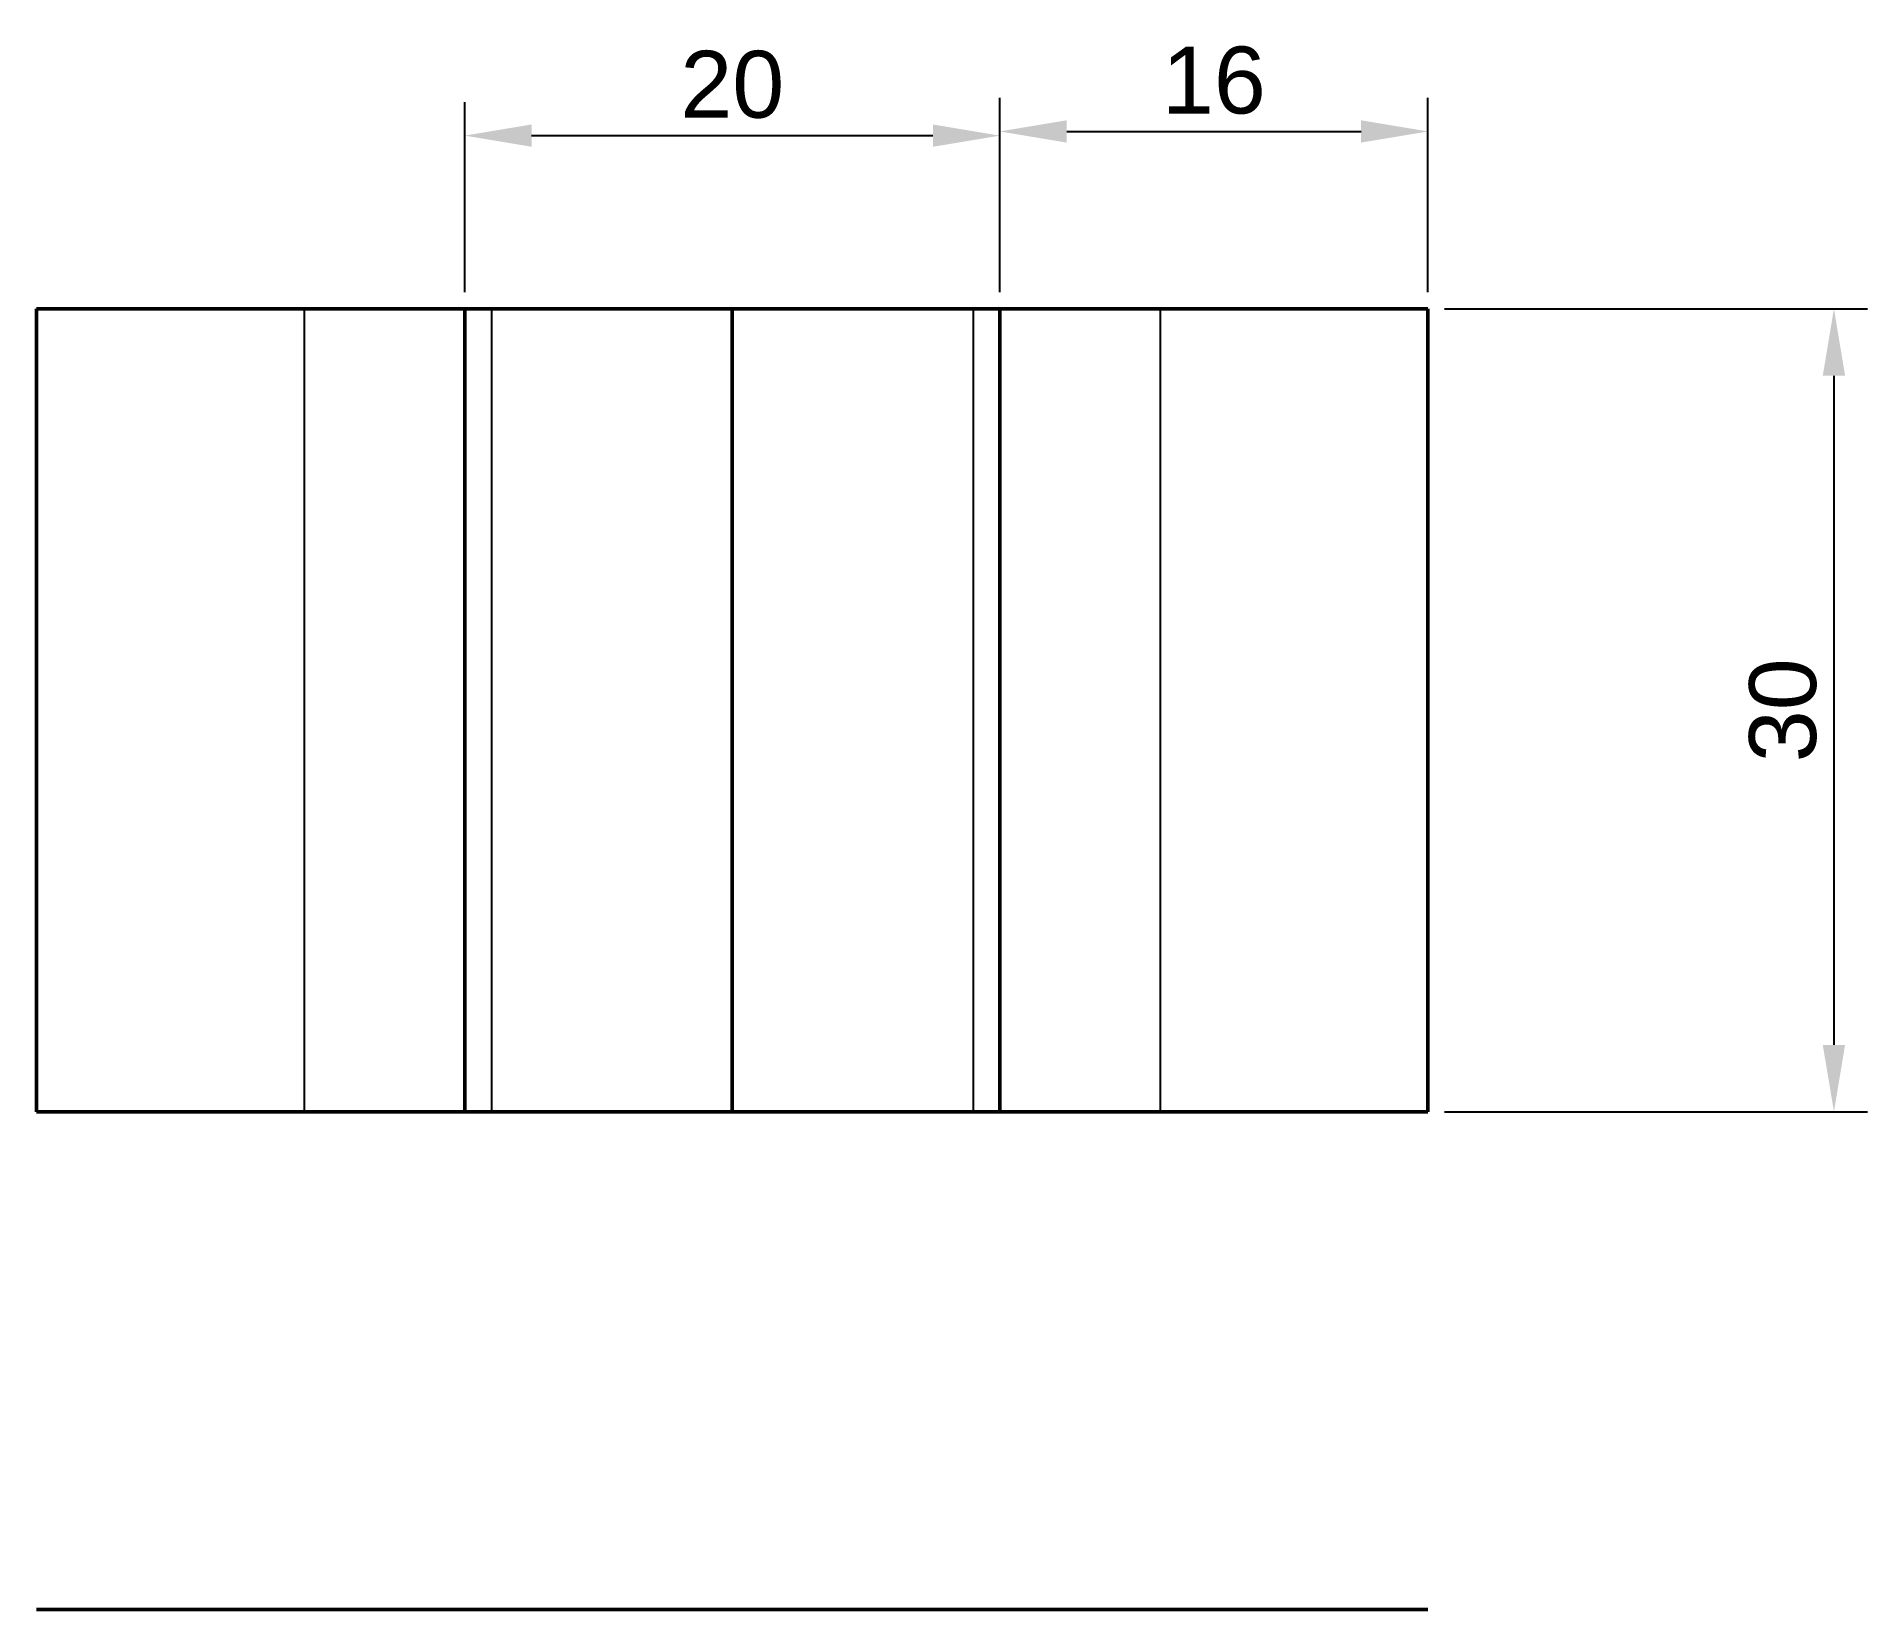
# Model space of a CAD drawing. Header units: millimetres. Extents: x 176.2 to 244.6, y 0 to 58.8.
import ezdxf

# ---------------------------------------------------------------- set-up
doc = ezdxf.new("R2010")
doc.units = ezdxf.units.MM
for name, color, linetype, lineweight in [('front-VIS', 7, 'Continuous', 50), ('left-VIS', 7, 'Continuous', 50), ('top-VIS', 7, 'Continuous', 50)]:
    doc.layers.add(name, color=color, linetype=linetype, lineweight=lineweight)
for name, color, linetype in [('left-HAT', 7, 'Continuous'), ('top-DIM', 1, 'Continuous'), ('top-HID', 5, 'Continuous')]:
    doc.layers.add(name, color=color, linetype=linetype)
doc.styles.get("Standard").update_dxf_attribs({"font": 'arial.ttf'})
doc.dimstyles.new('ISO-25', dxfattribs={"dimtxt": 2.5, "dimasz": 2.5, "dimexe": 1.25, "dimexo": 0.625, "dimtad": 1, "dimtxsty": 'Standard', "dimcen": 2.5, "dimadec": 0, "dimazin": 0, "dimtfac": 1, "dimtmove": 0, "dimatfit": 3, "dimfxl": 1, "dimarcsym": 0})

# ---------------------------------------------------------------- blocks, each defined once
blk = doc.blocks.new('*D6')
at = {"layer": 'Defpoints', "color": 0, "transparency": 16777216}
for p in [(228.165, 48.59), (228.165, 18.59), (243.34, 18.59)]:
    blk.add_point(p, dxfattribs=at)
at = {"layer": 'top-DIM', "color": 0, "lineweight": -2, "transparency": 16777216}
for p, q in [((228.79, 48.59), (244.59, 48.59)), ((243.34, 46.09), (243.34, 21.09)), ((228.79, 18.59), (244.59, 18.59))]:
    blk.add_line(p, q, dxfattribs=at)
at = {"layer": 'top-DIM', "color": 0, "transparency": 16777216}
for points in [[(242.923, 46.09), (243.757, 46.09), (243.34, 48.59)], [(242.923, 21.09), (243.757, 21.09), (243.34, 18.59)]]:
    blk.add_solid(points, dxfattribs=at)
at = {"layer": 'top-DIM', "color": 0, "transparency": 16777216, "insert": (241.438, 33.59), "char_height": 2.5, "attachment_point": 5, "rotation": 90}
blk.add_mtext('30', dxfattribs=at)
blk = doc.blocks.new('*D7')
at = {"layer": 'Defpoints', "color": 0, "transparency": 16777216}
for p in [(228.165, 55.214), (212.165, 48.59), (228.165, 48.59)]:
    blk.add_point(p, dxfattribs=at)
at = {"layer": 'top-DIM', "color": 0, "lineweight": -2, "transparency": 16777216}
for p, q in [((212.165, 49.215), (212.165, 56.464)), ((228.165, 49.215), (228.165, 56.464)), ((214.665, 55.214), (225.665, 55.214))]:
    blk.add_line(p, q, dxfattribs=at)
at = {"layer": 'top-DIM', "color": 0, "transparency": 16777216}
for points in [[(214.665, 55.631), (214.665, 54.797), (212.165, 55.214)], [(225.665, 55.631), (225.665, 54.797), (228.165, 55.214)]]:
    blk.add_solid(points, dxfattribs=at)
at = {"layer": 'top-DIM', "color": 0, "transparency": 16777216, "insert": (220.165, 57.116), "char_height": 2.5, "attachment_point": 5}
blk.add_mtext('16', dxfattribs=at)
blk = doc.blocks.new('*D8')
at = {"layer": 'Defpoints', "color": 0, "transparency": 16777216}
for p in [(212.165, 55.058), (192.165, 48.59), (212.165, 48.59)]:
    blk.add_point(p, dxfattribs=at)
at = {"layer": 'top-DIM', "color": 0, "lineweight": -2, "transparency": 16777216}
for p, q in [((192.165, 49.215), (192.165, 56.308)), ((212.165, 49.215), (212.165, 56.308)), ((194.665, 55.058), (209.665, 55.058))]:
    blk.add_line(p, q, dxfattribs=at)
at = {"layer": 'top-DIM', "color": 0, "transparency": 16777216}
for points in [[(194.665, 55.474), (194.665, 54.641), (192.165, 55.058)], [(209.665, 55.474), (209.665, 54.641), (212.165, 55.058)]]:
    blk.add_solid(points, dxfattribs=at)
at = {"layer": 'top-DIM', "color": 0, "transparency": 16777216, "insert": (202.165, 56.959), "char_height": 2.5, "attachment_point": 5}
blk.add_mtext('20', dxfattribs=at)

msp = doc.modelspace()

# ---------------------------------------------------------------- hatches: boundary and pattern name
at = {"layer": 'left-HAT', "extrusion": (1, 0, 0)}
h = msp.add_hatch(dxfattribs=at)
h.set_pattern_fill('ANSI31', color=256, style=0)
h.paths.add_polyline_path([(48.59, 36), (48.59, 58), (18.59, 58), (18.59, 36)])

# ---------------------------------------------------------------- linework, layer by layer
at = {"layer": 'front-VIS'}
for p, q in [((176.165, 0), (186.165, 0)), ((186.165, 0), (193.165, 0, 36)), ((211.165, 0, 36), (218.165, 0)), ((218.165, 0), (228.165, 0)), ((228.165, 0), (228.165, 0, 76)), ((192.165, 0, 76), (176.165, 0, 76)), ((176.165, 0, 76), (176.165, 0)), ((212.165, 0, 58), (192.165, 0, 58)), ((192.165, 0, 58), (192.165, 0, 76)), ((193.165, 0, 36), (211.165, 0, 36)), ((212.165, 0, 76), (212.165, 0, 58)), ((228.165, 0, 76), (212.165, 0, 76))]:
    msp.add_line(p, q, dxfattribs=at)
at = {"layer": 'left-VIS'}
for p, q in [((202.165, 18.59, 76), (202.165, 48.59, 76)), ((202.165, 48.59), (202.165, 18.59)), ((202.165, 18.59, 36), (202.165, 48.59, 36)), ((202.165, 48.59, 36), (202.165, 48.59)), ((202.165, 48.59, 36), (202.165, 48.59, 58)), ((202.165, 48.59, 76), (202.165, 48.59, 58)), ((202.165, 48.59, 58), (202.165, 18.59, 58)), ((202.165, 18.59), (202.165, 18.59, 36)), ((202.165, 18.59, 58), (202.165, 18.59, 76)), ((202.165, 18.59, 58), (202.165, 18.59, 36))]:
    msp.add_line(p, q, dxfattribs=at)
at = {"layer": 'top-DIM', "extrusion": (0, -1, -2.22045e-16)}
msp.add_line((202.165, 0, 58), (202.165, 0, 36), dxfattribs=at)
at = {"layer": 'top-HID'}
for p, q in [((186.165, 48.59), (186.165, 18.59)), ((193.165, 48.59), (193.165, 18.59)), ((211.165, 48.59), (211.165, 18.59)), ((218.165, 18.59), (218.165, 48.59))]:
    msp.add_line(p, q, dxfattribs=at)
at = {"layer": 'top-VIS'}
for p, q in [((176.165, 48.59), (192.165, 48.59)), ((176.165, 48.59), (176.165, 18.59)), ((192.165, 48.59), (212.165, 48.59)), ((192.165, 18.59), (192.165, 48.59)), ((212.165, 48.59), (212.165, 18.59)), ((212.165, 48.59), (228.165, 48.59)), ((228.165, 48.59), (228.165, 18.59)), ((192.165, 18.59), (176.165, 18.59)), ((212.165, 18.59), (192.165, 18.59)), ((228.165, 18.59), (212.165, 18.59))]:
    msp.add_line(p, q, dxfattribs=at)

# ---------------------------------------------------------------- dimensions: what is measured, and where the dimension line sits
at = {"layer": 'top-DIM'}
for base, p1, p2, picture, middle in [((212.165, 55.058), (192.165, 48.59), (212.165, 48.59), '*D8', (202.165, 56.959)), ((228.165, 55.214), (212.165, 48.59), (228.165, 48.59), '*D7', (220.165, 57.116))]:
    dim = msp.add_linear_dim(base=base, p1=p1, p2=p2, dimstyle='ISO-25', dxfattribs=at)
    dim.commit()
    dim.dimension.update_dxf_attribs({"geometry": picture, "text_midpoint": middle})
dim = msp.add_linear_dim(base=(243.34, 18.59), p1=(228.165, 48.59), p2=(228.165, 18.59), angle=90, dimstyle='ISO-25', dxfattribs=at)
dim.commit()
dim.dimension.update_dxf_attribs({"geometry": '*D6', "text_midpoint": (241.438, 33.59)})

doc.saveas('drawing.dxf')
